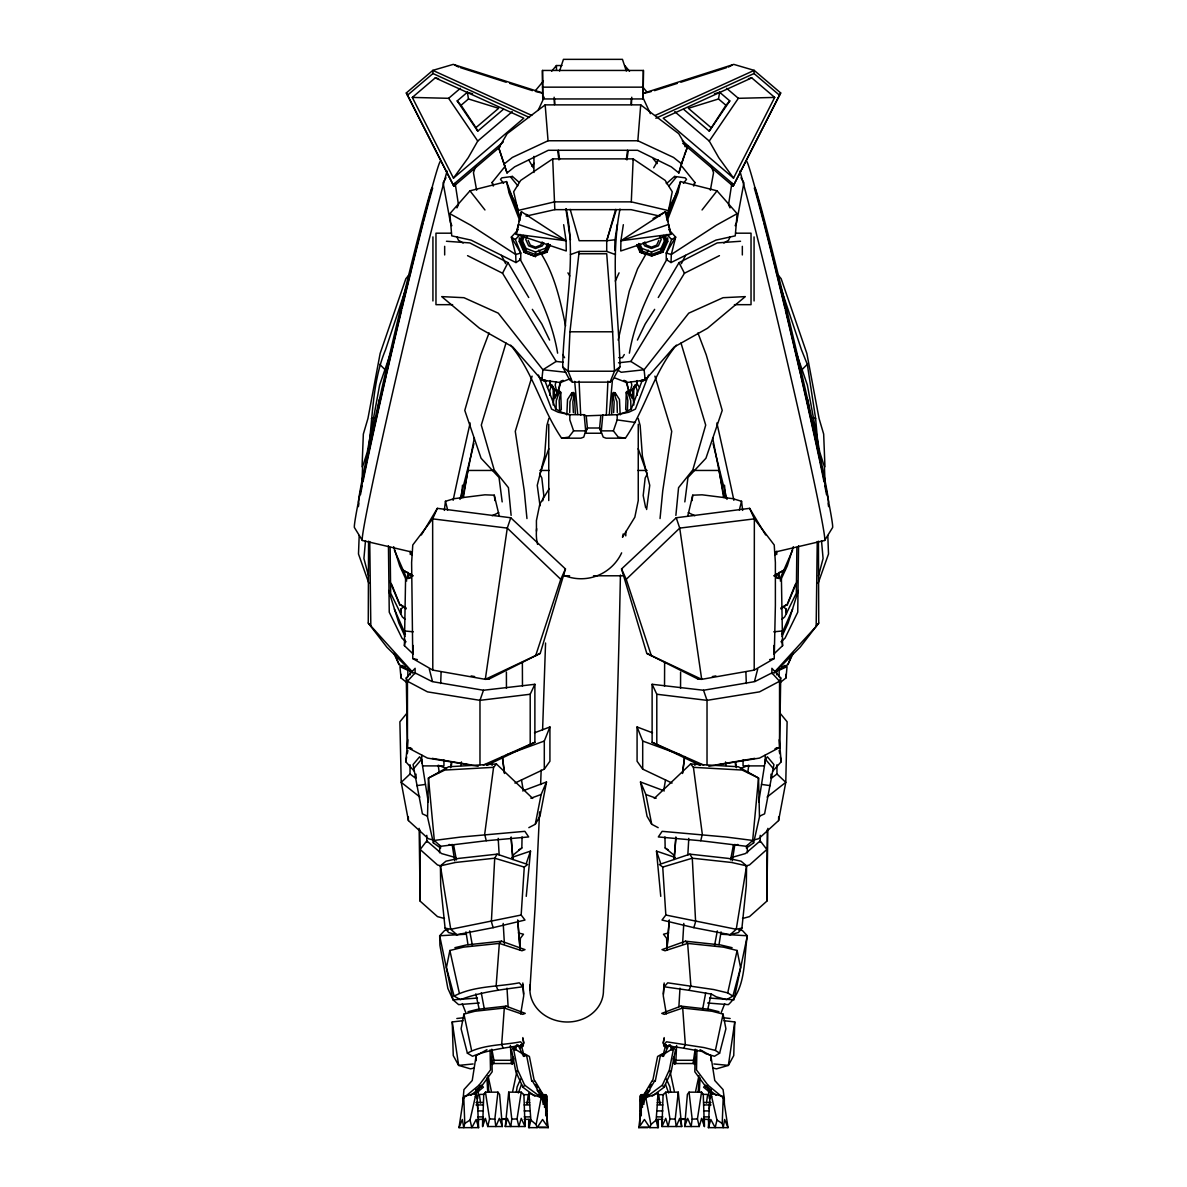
<?xml version="1.0" encoding="UTF-8"?>
<svg xmlns="http://www.w3.org/2000/svg" width="1187" height="1187" viewBox="0 0 1187 1187"><rect width="100%" height="100%" fill="white"/><g stroke="black" fill="none" stroke-linecap="round" stroke-linejoin="round"><path stroke-width="1.5" d="M742.335 254.953L742.335 246.317M754.205 670.106L754.353 518.867L749.65 508.348L676.234 517.769L621.543 568.959L646.781 653.399L701.695 679.335L754.205 670.106L774.221 658.577L775.378 605.548L775.378 562.49L774.221 544.981L754.353 518.867L679.721 528.111L626.232 579.33L651.47 656.07M412.616 672.213L368.267 623.056L368.563 541.183M680.552 688.356L680.596 672.109M625.89 531.331L625.772 535.871M664.527 686.205L664.631 662.272M796.878 547.459L796.329 593.203L784.741 616.854L781.981 619.317M798.554 545.723L797.753 612.18L785.022 638.176L780.972 641.811M774.384 672.213L816.166 626.395L817.249 541.554M742.513 918.515L749.501 916.616L766.847 901.156L767.855 828.363M753.522 840.114L758.73 838.675L778.598 820.558L778.657 816.893M614.777 250.472L614.94 240.264L617.374 224.18M620.905 240.768L670.848 234.254L665.566 211.716L620.905 240.768L620.742 250.976L670.848 234.254L668.593 224.447L620.905 240.768L623.338 224.699M620.415 575.042C617.73 713.521 612.937 852.029 603.456 990.21A36.812 31.99 3.9 0 1 564.033 1021.873A36.812 31.99 3.9 0 1 530.337 984.409M512.606 855.486L521.835 847.978L522.057 836.894M695.285 1049.471L694.825 1071.772L706.206 1087.247L716.028 1095.2M696.917 1049.842L696.502 1069.932L707.927 1085.17L724.337 1098.702L724.337 1103.806M767.247 829.728L766.847 901.156M413.239 645.52L413.239 654.096L404.411 645.669L405.583 579.019L413.239 575.769M643.131 98.951L643.413 70.448L542.474 70.448L542.756 98.951L643.131 98.951L643.413 70.448M549.759 395.316L549.907 390.063L551.525 385.478M556.035 409.574L556.273 400.598L558.988 392.897L557.949 391.918L559.745 391.25L560.709 392.289L561.317 409.485L559.67 411.429L559.136 400.642L560.709 392.289M569.701 412.586L569.983 401.814L572.698 394.114L571.659 393.134L573.455 392.467L574.419 393.505L575.324 414.337M482.619 1126.522L483.747 1094.399L485.453 1092.159L497.947 1092.159L499.608 1094.399L502.368 1126.522L487.753 1126.522L485.409 1118.347L482.619 1126.522L482.619 1118.421M542.593 729.931L545.56 643.028M667.643 215.945L680.477 181.581L717.037 190.825L737.127 213.675L735.257 235.857L715.969 240.1L671.026 262.564L671.308 254.493L675.67 237.118L668.726 229.551M540.634 784.577L541.153 770.051M606.305 415.287L607.922 381.146M407.868 282.625L385.523 349.809C372.985 379.751 372.911 413.135 369.009 445.051M440.689 683.519L441.089 672.406M359.201 535.515L358.489 553.988L368.845 583.247M362.05 466.758L363.341 434.071L367.94 418.492L380.137 353.459L405.85 278.708L410.539 273.069M361.931 483.421L362.584 466.743L367.258 452.099L379.632 385.048L392.496 347.539M727.987 1127.65L724.649 1119.489L723.224 1127.65L722.215 1123.436L723.269 1096.432L710.894 1093.286L709.514 1102.011L708.402 1127.65L727.987 1127.65L723.269 1096.432M631.128 104.293L631.365 98.773M631.425 104.619L631.751 97.215M632.953 159.755L633.175 158.88L665.18 180.394L672.243 191.76L668.533 210.618L631.291 201.864L633.175 158.88L552.712 158.88L520.707 180.394L513.659 191.76L519.55 217.251M439.546 852.77L439.887 845.367M539.581 811.849L535.144 907.12L529.892 989.765M615.43 254.597L606.72 251.421L579.167 251.421L569.953 331.796L568.128 371.219L572.431 382.14L610.029 382.14L612.848 379.84L620.015 366.694C618.798 314.229 609.91 261.051 619.985 209.031M724.085 1020.716L734.768 1021.933L733.744 1055.584L728.373 1065.392L716.473 1068.864L713.075 1068.077M613.62 412.646L614.154 401.859L612.581 393.505L613.545 392.467L615.341 393.134L619.466 399.47L620.178 414.916M633.695 400.627L633.828 387.036M682.703 143.212L733.136 186.181L779.473 95.197L754.027 73.535L754.19 70.374L733.759 64.38L642.998 93.358M549.922 380.567L549.729 384.084L554.255 390.33L556.54 390.76L558.528 390.478L561.11 380.968M572.431 382.14L569.612 379.84L562.712 366.991C563.38 314.214 577.149 261.185 566.199 208.749M519.772 948.992L520.41 938.234L523.512 934.228L518.259 932.923M675.744 1063.433L676.605 1045.48M678.89 1006.65L679.988 988.163M682.599 943.769L683.786 923.427M687.822 855.011L688.801 838.363M521.167 915.029L524.268 867.089L527.636 864.477L497.116 854.15L458.642 858.409L445.941 861.198L440.422 865.842L440.689 885.472L445.08 928.1L448.552 932.522L456.847 934.718L493.139 927.67L524.995 920.044L521.167 915.029L450.748 929.287L445.08 928.1M609.302 414.456L612.314 381.368M780.883 608.901L787.218 604.302L780.957 607.863M773.954 672.866L787.931 664.542L791.981 654.452M638.784 1127.65L644.422 1119.489L649.853 1127.65L658.37 1127.65L658.236 1119.489L657.91 1127.65L656.114 1120.038L658.177 1093.286L645.787 1097.589L641.529 1106.314L638.784 1127.65L647.924 1127.65M664.171 984.75L663.281 995.819L666.322 1013.861M666.946 949.689L669.275 920.162M674.097 859.254L675.848 837.117M414.382 771.253L405.806 761.787L407.764 739.724M678.875 172.961L681.427 163.747L673.548 157.441L637.834 140.763L640.713 104.871L545.174 104.871L507.175 133.671L498.792 147.974L507.027 172.961L514.609 166.848L548.305 150.289L637.582 150.289L671.278 166.848L678.875 172.961L683.89 156.729M663.281 994.053L664.186 982.999M666.857 949.823L669.245 920.326M674.157 859.507L675.952 837.384M461.461 497.768L462.485 485.201M611.676 414.337L612.581 393.505M684.632 1126.522L687.392 1094.399L689.053 1092.159L701.547 1092.159L703.253 1094.399L704.381 1126.522L701.591 1118.347L699.247 1126.522L684.632 1126.522L687.674 1118.347L691.146 1126.522L692.169 1119.163L689.053 1092.159M505.276 1126.522L508.719 1092.159L521.212 1092.159L523.912 1094.681L525.025 1126.522L505.276 1126.522L507.339 1118.347L510.766 1126.522L511.79 1119.163L508.719 1092.159M365.492 540.768L363.919 558.528L368.534 575.977M698.104 1092.188L699.395 1077.811M709.232 1109.029L709.856 1102.011M632.048 398.535L632.968 388.475M400.538 613.827L400.983 608.976L403.728 606.794M780.512 682.302L786.017 677.925L787.055 666.619L779.147 670.284L779.147 676.842M526.242 896.348L530.515 851.109L511.671 857.489M553.142 404.975L553.825 398.253L557.949 391.918M741.92 928.1L746.311 885.472L746.578 865.842L741.059 861.198L728.358 858.409L689.884 854.15L659.364 864.477L662.732 867.089L665.833 915.029L662.005 920.044L693.861 927.67L730.153 934.718L738.448 932.522L741.92 928.1L736.252 929.287L665.833 915.029M475.453 1094.963L476.002 1089.592M478.613 1089.592L477.678 1098.554L475.275 1096.669M660.046 518.556L662.732 490.914L671.723 431.341L654.898 376.145M675.878 515.41L678.563 487.664L692.807 469.918L705.701 425.109L680.997 343.013M657.45 1100.275L658.177 1093.286M684.825 501.908L687.97 477.486L705.939 458.241L722.215 410.42L706.235 354.839L697.926 332.939M541.791 380.048L542.904 369.765L498.273 313.175L463.939 297.7L441.698 296.616L479.503 328.25L512.784 346.96L541.791 380.048L560.338 382.555L570.487 378.594M646.603 509.505L649.749 485.32L642.375 455.986L640.149 425.48L638.146 418.343M694.885 765.437L695.285 761.861M681.724 1126.522L679.661 1118.347L676.234 1126.522L675.21 1119.163L678.281 1092.159L665.788 1092.159L663.088 1094.681L661.975 1126.522L681.724 1126.522L678.281 1092.159M502.368 1126.522L499.326 1118.347L495.854 1126.522L494.831 1119.163L497.947 1092.159M444.339 510.41L445.451 501.285L454.191 498.659L484.919 494.816L494.252 495.187L499.326 516.33M459.013 1127.65L463.731 1096.432L476.106 1093.286L477.486 1102.011L478.598 1127.65L459.013 1127.65L462.351 1119.489L463.776 1127.65L464.785 1123.436L463.731 1096.432M682.495 773.479L684.543 757.217M626.335 159.414L627.537 150.259M496.418 763.983L493.569 767.336L484.682 834.298L486.255 840.737L528.69 836.939L524.877 831.33L461.09 837.013L434.323 840.426L433.374 842.859L440.585 848.082L440.585 846.301L434.323 840.426L428.462 778.034L448.686 766.757L496.418 763.983L532.711 798.421M574.419 393.505L572.846 401.859L573.38 412.646M516.39 1092.277L517.102 1086.906L520.618 1078.968M682.54 772.945L684.736 756.564M699.306 1092.277L700.033 1077.855M460.971 765.511L461.461 761.935M553.172 387.036L553.305 400.627M626.944 159.889L628.19 150.734M692.006 500.647L692.748 495.187L702.081 494.816L732.809 498.659L741.549 501.285L742.661 510.41M706.473 1102.975L707.645 1094.399L702.749 1094.399M527.028 1103.821L528.289 1094.681L523.393 1094.681M462.752 497.59L474.37 437.81M462.663 1103.806L463.939 1089.607L472.233 1080.511L476.15 1055.644L486.952 1049.709M747.765 772.529L748.789 765.214L740.465 768.597M734.768 1021.933L728.373 1065.392L713.862 1063.967M450.556 767.692L451.357 762.336M629.377 353.162C635.045 319.362 650.773 288.248 667.287 258.573M377.496 411.147L379.187 400.167L380.626 397.215M477.723 1126.033L478.702 1119.564M699.247 1126.522L697.437 1118.896L701.547 1092.159M525.025 1118.421L525.025 1126.522L521.256 1118.347L518.882 1126.522L517.057 1118.896L521.212 1092.159M731.86 183.199L728.551 204.624L730.02 207.859M629.748 395.479L630.594 390.182M687.674 516.33L692.748 495.187M711.221 993.905L707.645 1009.885M719.01 944.674L721.028 931.899M732.29 860.783L734.887 844.372M758.716 802.13L765.496 759.354L767.395 756.802L773.924 764.576L764.606 813.837L759.576 816.166M404.411 645.669L405.286 640.223M451.194 766.594L451.772 763.004M664.171 1037.572L663.281 1043.061L664.29 1046.563M463.405 497.457L467.841 470.453L493.718 470.453M683.46 109.174L709.247 131.134L725.925 105.272L718.521 98.966L719.619 92.245L714.426 93.788M512.176 1064.353L513.392 1057.142M514.594 1049.931L515.203 1046.311M520.678 1013.861L523.719 995.819L522.829 984.75M663.978 788.925L665.521 779.859M405.806 761.787L406.681 756.92M407.26 753.671L407.853 750.421M558.261 390.716L560.412 381.576M668.014 215.9L669.78 206.108L677.569 191.849M710.375 190.246L713.535 172.738L711.325 166.254M537.147 1127.65L536.123 1124.593L541.213 1097.589L528.823 1093.286L530.886 1120.038L529.09 1127.65L528.764 1119.489L528.63 1127.65L537.147 1127.65L542.578 1119.489L548.216 1127.65L539.076 1127.65M663.963 1039.04L663.281 1042.661L664.319 1046.162M693.074 1063.433L695.122 1049.338M702.63 1009.262L705.701 992.866M714.574 945.49L717.304 930.92M730.613 859.863L733.343 845.278M778.598 820.558L785.779 782.337L787.115 721.8L780.349 713.535M522.666 790.913L546.51 781.981L539.937 816.3L535.292 824.253L528.823 827.665M468.019 1011.71L477.471 1009.351L506.077 1006.131L525.233 1013.372L522.725 1014.351L504.297 1008.03L475.008 1011.25L463.924 1014.099L461.09 1028.773L467.381 1053.181L472.53 1056.252C488.703 1049.694 506.063 1047.646 523.408 1045.198L520.559 1041.8C502.991 1045.332 483.302 1044.367 467.381 1053.181M535.292 824.253L541.124 794.518L546.51 781.981M652.153 1096.18L663.978 1087.337L671.145 1071.802L675.492 1049.723L673.652 1048.002L669.349 1069.932L662.331 1085.17L644.081 1098.702L654.883 1080.511M652.627 1081.283L657.598 1056.489L662.465 1053.73M655.239 1081.283L660.209 1056.489L673.652 1048.002M454.888 947.701L466.476 944.941L501.522 941.187L525.01 949.645L521.939 950.772L499.341 943.413L463.464 947.152L449.873 950.49L446.416 967.613L454.117 996.101L460.422 999.677C480.32 992.006 501.552 989.646 522.77 986.783L519.283 982.821C497.739 986.961 473.821 985.759 454.117 996.101M542.741 500.81L543.809 495.558L541.836 477.99L539.788 474.162L548.795 448.701M623.19 533.927L622.507 537.251L634.837 517.191L638.25 500.558L638.25 424.263M723.076 1014.099L725.91 1028.773L719.619 1053.181L715.405 1050.436L723.076 1014.099L711.992 1011.25L682.703 1008.03L664.275 1014.351L661.767 1013.372L680.923 1006.131L709.529 1009.351L718.981 1011.71M555.917 381.695L555.19 385.107L556.54 390.76M513.837 1058.433L512.754 1063.537L491.314 1063.537M515.662 1049.916L516.746 1044.812M512.754 1090.957L517.102 1070.629M695.686 1090.957L698.95 1075.719M737.127 950.49L740.584 967.613L732.883 996.101L727.72 992.896L737.127 950.49L723.536 947.152L687.659 943.413L665.061 950.772L661.99 949.645L685.478 941.187L720.524 944.941L732.112 947.701M680.477 181.581L677.836 193.273L667.228 220.634M690.582 763.983L693.431 767.336L742.157 770.051L758.538 778.034L752.677 840.426L746.415 846.301L746.415 848.082L753.626 842.859L759.487 816.879L758.538 778.034L738.314 766.757L690.582 763.983L654.289 798.421M618.16 340.15L629.333 290.963L637.597 268.781L648.221 250.116M478.598 1127.65L476.165 1119.489L471.818 1127.65L470.037 1120.038L476.106 1093.286M519.179 221.524L521.434 211.716L566.095 240.768L566.258 250.976L516.152 234.254L518.407 224.447L566.095 240.768L563.662 224.699M694.039 185.795L694.84 182.383L681.798 166.21M710.894 1093.286L716.963 1120.038L715.182 1127.65L710.835 1119.489L708.402 1127.65M521.434 211.716L516.152 234.254L566.095 240.768M625.89 380.968L628.739 390.716L630.46 390.76L631.81 385.107L631.083 381.695M487.753 1126.522L489.563 1118.896L485.453 1092.159M665.788 1092.159L669.943 1118.896L668.118 1126.522L665.744 1118.347L661.975 1126.522L661.975 1118.421M753.626 842.859L752.677 840.426L725.91 837.013L662.123 831.33L658.31 836.939L700.745 840.737L702.318 834.298L693.431 767.336M694.35 1064.472L696.072 1057.439M739.323 509.995L741.549 501.285M754.517 681.383L757.692 669.112M818.466 575.977L823.081 558.528L821.508 540.768M662.717 1056.43L665.818 1044.783M548.854 418.343L546.851 425.48L544.625 455.986L537.251 485.32L540.011 505.87M506.003 343.013L481.299 425.109L494.193 469.918L508.437 487.664L511.122 515.41M522.71 1046.563L523.719 1043.061L522.829 1037.572M606.72 251.421L606.72 240.709L615.712 209.357M693.861 927.67L695.612 921.646L692.288 858.201L689.884 854.15M522.681 1046.162L523.719 1042.661L523.037 1039.04M437.35 508.348L432.647 518.867L412.779 544.981L411.622 562.49L412.779 658.577L432.795 670.106L485.305 679.335L540.219 653.399L565.457 568.959L510.766 517.769L437.35 508.348L421.37 534.951M532.102 376.145L515.277 431.341L524.268 490.914L526.954 518.556M570.175 209.357L579.167 240.709L606.72 240.709L616.29 209.728M793.317 546.717L787.307 565.858L780.289 580.977M798.347 590.503L788.094 623.19L781.996 636.306M666.352 217.251L668.533 210.618M535.53 656.07L560.768 579.33L565.457 568.959M559.581 71.027L563.439 59.35L622.448 59.35L626.321 71.027M649.853 1127.65L650.877 1124.593L645.787 1097.589M510.766 517.769L507.279 528.111L485.305 679.335L488.792 679.172L540.219 653.399M475.675 166.254L473.465 172.738L476.625 190.246M526.464 862.949L530.515 851.109M676.338 345.18C653.473 372.955 645.431 408.862 625.386 438.181L618.234 437.113L613.397 430.866L617.181 419.886L617.181 414.693L628.739 412.26L635.416 409.114L648.532 375.047M771.891 673.697L771.891 668.296L780.72 677.896L779.547 681.264L779.547 747.498L759.532 758.092L708.832 766.283M486.774 765.407L534.877 742.276L534.877 684.291L483.465 690.255L479.978 700.345L479.978 764.74M818.155 583.247L828.511 553.988L827.799 535.515M681.427 163.747L687.11 147.974L678.727 133.671L640.713 104.871M585.903 432.113L587.387 428.003L586.23 415.836L584.182 414.693L569.819 414.693L558.261 412.26L551.614 409.114L538.483 375.047M518.348 1092.99L521.479 1084.354M795.364 584.286L787.931 602.64M615.311 281.096L619.065 272.847M489.074 332.939L480.765 354.839L464.785 410.42L481.061 458.241L499.03 477.486L502.175 501.908M797.234 581.051L787.159 605.162M684.38 155.111L687.11 147.974M642.449 379.855L631.35 408.877L625.104 412.379L616.973 414.916M715.405 1050.436L704.025 1047.572L666.441 1041.8L663.592 1045.198L683.831 1048.225L685.314 1044.367L682.703 1008.03L680.923 1006.131M693.52 185.78L694.84 182.383M721.34 1012.288L724.708 1003.668M737.127 213.675L716.221 225.248L671.308 254.493L666.233 253.098L675.67 237.118L671.649 239.551L666.233 253.098L666.263 259.508L671.026 262.564M514.935 783.064L544.299 769.131L544.299 741.044L549.922 726.978L534.476 732.824M727.72 992.896L713.788 989.557L667.717 982.821L664.23 986.783L689.024 990.314L690.849 985.803L687.659 943.413L685.478 941.187M610.029 382.14L614.48 371.219L612.626 331.796L606.72 253.766L579.167 253.766M637.404 340.061L645.164 324.021L654.66 309.347M792.604 550.115L780.156 578.544M792.634 609.079L781.595 634.259M522.028 235.545L519.312 241.599L524.06 252.193L535.515 256.585L524.06 252.193M524.832 251.881L520.41 242.014L523.363 235.427M548.439 243.483L545.13 250.902L535.515 254.582L525.915 250.902L521.924 242.014L524.58 236.079M527.206 236.302L525.782 239.492L528.63 245.857L535.515 248.498L542.4 245.857L543.839 242.667M542.162 241.925L540.723 245.13L535.515 247.119L530.322 245.13L528.156 240.323M545.13 250.902L547.118 243.928M535.515 255.977L546.198 251.881L549.151 245.308M542.058 254.077L546.97 252.193L550.367 244.626M658.844 240.323L656.678 245.13L651.485 247.119L646.277 245.13L644.838 241.925M661.085 250.902L661.085 248.365L665.076 239.492L665.076 242.014L661.085 250.902L651.485 254.582L641.87 250.902L638.561 243.483M636.633 244.626L640.03 252.193L651.485 255.977L662.168 251.881L666.59 242.014L667.688 241.599L667.688 237.845M651.485 255.977L662.939 252.193L667.688 241.599L664.972 235.545M456.98 207.859L458.449 204.624L455.14 183.199M730.02 237.029L728.551 240.278L723.833 243.009M735.139 225.693L736.608 222.444L743.908 182.739L741.014 177.798M774.799 555.056L776.343 551.688M538.156 110.376L544.225 97.215M787.931 664.542L793.168 653.34M483.317 765.081L530.203 744.294L530.203 694.247L534.877 684.291M663.444 1056.43L669.082 1044.783M681.368 263.662L685.507 255.383M751.757 77.882L663.207 118.196L733.536 178.109L774.696 97.423L751.757 77.882L748.433 78.654M733.136 186.181L780.69 92.957L754.19 70.374L655.239 115.421M563.202 362.213L556.154 361.441L502.546 273.233L507.977 262.653L469.8 242.92L446.46 241.258M779.473 95.197L780.69 92.957M628.472 390.478L632.181 390.019L635.193 384.677M555.59 396.829L558.691 391.324M570.843 395.301L572.401 392.541M512.235 111.667L477.738 141.06L468.227 157.708L453.464 178.109L412.304 97.423L435.243 77.882L438.567 78.654M445.986 177.798L443.092 182.739L450.392 222.444L451.861 225.693M653.711 167.753L658.295 159.919M497.116 854.15L494.712 858.201L491.388 921.646L493.139 927.67M652.271 1080.511L641.484 1098.702L647.375 1090.17M624.303 354.542L622.418 357.702L618.783 357.628M658.266 297.507L679.023 262.653L717.2 242.92L740.54 241.258M618.516 362.792L630.846 361.441L684.454 273.233L719.441 255.65M549.314 488.554L539.833 503.985L536.42 520.618L536.465 531.153M774.755 552.163L824.624 540.471L832.517 527.681A188.184 4.214 76.8 0 0 792.797 340.09A188.184 4.214 76.8 0 0 746.504 161.328M571.659 393.134L567.534 399.47L566.822 414.916M641.573 380.3L640.431 380.834L643.695 380.656L645.654 377.703M547.444 387.526L550.545 382.911M709.247 131.134L729.797 100.925L719.619 92.245M733.536 178.109L718.773 157.708L709.262 141.06L738.359 98.313L774.696 97.423M649.334 1087.322L651.292 1084.488M644.081 1098.702L649.972 1090.17M544.299 769.131L549.922 761.253L549.922 726.978M630.46 390.76L632.745 390.33L637.271 384.084L637.078 380.567M462.663 1098.702L479.073 1085.17L490.498 1069.932L490.083 1049.842M470.972 1095.2L480.794 1087.247L492.175 1071.772L491.715 1049.471M523.022 1087.337L524.669 1085.17L517.651 1069.932L513.348 1048.002L511.508 1049.723L515.855 1071.802L523.022 1087.337L534.847 1096.18M816.166 626.395L818.733 623.056L818.437 541.183M683.43 183.332L686.516 179.326L685.151 177.857L674.602 176.433L666.53 183.54M818.733 623.056L800.097 647.227L774.384 672.673M625.386 438.181L606.038 438.181L603.233 437.113L599.613 428.003L587.387 428.003L585.681 430.866L573.603 430.866L568.766 437.113L561.614 438.181C541.569 408.862 533.527 372.955 510.662 345.18M702.051 209.965L717.037 190.825M492.961 185.795L492.16 182.383L505.202 166.21M406.651 713.535L399.885 721.8L401.221 782.337L408.402 820.558L428.27 838.675L433.478 840.114M669.156 185.795L675.907 177.62L674.602 176.433M706.206 1087.247L707.927 1085.17M535.114 90.969L543.394 81.072M551.673 71.19L556.406 65.537L561.941 65.537M413.981 768.271L421.504 759.354L419.604 756.802L413.076 764.576L422.394 813.837L427.424 816.166M645.209 380.048L674.216 346.96L707.497 328.25L745.302 296.616L723.061 297.7L688.727 313.175L644.096 369.765L645.209 380.048L626.662 382.555L614.807 377.926M518.274 229.551L511.33 237.118L515.351 239.551L520.767 253.098L520.737 259.508L515.974 262.564L471.031 240.1L451.743 235.857L449.873 213.675L469.963 190.825L506.523 181.581L518.674 214.268M725.925 105.272L729.797 100.925M772.618 771.253L781.194 761.787L779.236 739.724M478.168 766.283L427.468 758.092L407.453 747.498L406.28 677.896L415.109 668.296L415.109 673.697M531.672 166.002L534.15 163.331M515.351 239.551L520.114 234.432M626.291 392.289L627.864 400.642L627.329 411.429L625.683 409.485L626.291 392.289L627.255 391.25L629.051 391.918L633.175 398.253L633.858 404.975M506.077 1006.131L504.297 1008.03L501.686 1044.367L503.169 1048.225M501.522 941.187L499.341 943.413L496.151 985.803L497.976 990.314M648.013 1094.666L641.292 1094.666L639.852 1096.135L639.852 1124.267M801.225 370.433L807.294 364.305L801.477 349.809L779.132 282.625M613.115 394.143L615.341 393.134M626.825 392.927L629.051 391.918M773.761 575.769L781.417 579.019L782.589 645.669L773.761 654.096L773.761 645.52M410.034 764.769L410.034 773.998L401.221 782.337L419.916 797.056M519.134 182.353L512.398 176.433L511.093 177.62L517.844 185.795M730.153 934.718L736.252 929.287L746.578 865.842L731.667 862.489L692.288 858.201L662.732 867.089M560.338 382.555L562.95 380.285M650.877 1124.593L656.114 1120.038M500.083 146.787L453.864 186.181L406.31 92.957L432.81 70.374L453.241 64.38L542.251 92.809M453.864 186.181L407.527 95.197L432.973 73.535L432.81 70.374L531.761 115.421M412.304 97.423L448.641 98.313L460.422 88.268M503.54 109.174L477.753 131.134L457.203 100.925L467.381 92.245L472.574 93.788M475.928 127.647L461.075 105.272L468.479 98.966L498.629 108.314L475.928 127.647L477.753 131.134M453.464 178.109L523.793 118.196L435.243 77.882M453.167 184.668L503.303 141.965M476.21 1089.681L481.67 1085.17L483.391 1087.247L474.978 1094.073M620.015 366.694L614.48 371.219L568.128 371.219L562.712 366.991M504.475 163.747L512.354 157.441L548.053 140.763L637.834 140.763M767.084 797.056L785.779 782.337L776.966 773.998L776.966 764.769M711.725 1096.669L709.322 1098.554L708.387 1089.592M771.372 778.257L776.966 773.998M639.852 1100.468L641.292 1099.429M642.464 1100.468L643.903 1099.429M464.785 1123.436L470.037 1120.038M556.154 361.441L542.904 369.765L565.798 372.273M518.778 849.877L521.835 847.978M719.619 1053.181L714.47 1056.252L706.072 1053.819L702.081 1051.459L683.831 1048.225M774.577 575.636L785.393 569.3M774.651 575.517L783.91 570.116M781.788 667.168L784.889 665.403M732.883 996.101L726.578 999.677L716.28 996.843L711.399 994.083L689.024 990.314M586.23 415.836L617.181 414.693M554.255 390.33L558.528 390.478M652.998 218.586L665.566 211.716L667.821 221.524M407.853 575.977L410.91 574.315M728.239 67.11L732.379 65.062M492.145 515.692L498.748 512.68M655.862 118.24L754.027 73.535M530.203 744.294L534.877 742.276M541.346 377.703L543.305 380.656L544.18 380.3M521.924 242.014L521.924 239.492L525.915 248.365L535.515 252.045L545.13 248.365M639.882 243.928L641.87 248.365L651.485 252.045L661.085 248.365M570.457 254.597L579.167 251.421M506.359 754.858L544.299 741.044M530.856 798.228L541.124 794.518M654.556 90.642L677.362 83.357M680.878 82.229L726.489 67.674M718.521 98.966L688.371 108.314L711.072 127.647M731.222 857.607L745.436 853.572L760.214 840.871L766.847 849.491L749.501 864.967L746.015 865.916M774.963 748.789L779.547 747.498L780.72 677.896M734.397 845.441L737.869 844.476M371.383 418.536L374.766 417.661M668.741 932.923L663.488 934.228L666.59 938.234L667.228 948.992M517.369 210.618L554.596 201.864L631.291 201.864M644.556 93.135L651.159 91.592M473.925 1068.077L470.527 1068.864L458.627 1065.392L453.256 1055.584L452.232 1021.933L462.915 1020.716M526.019 216.123L554.819 209.654L631.083 209.654L659.868 216.123M769.621 659.601L774.221 658.577M405.583 579.019L410.717 577.876M684.81 146.594L688.312 145.942M646.781 653.399L698.208 679.172L701.74 678.519M712.363 676.575L715.895 675.922M703.535 690.255L754.828 681.605L771.891 672.91L779.547 681.264L759.532 691.858L707.022 700.345L656.797 694.247L652.123 684.291L703.535 690.255L707.022 700.345L707.022 764.74M715.924 764.918L754.828 758.359M416.741 785.646L425.48 784.414M512.398 176.433L501.849 177.857L500.484 179.326L503.57 183.332M440.585 846.301L486.255 840.737M530.203 694.247L479.978 700.345L427.468 691.858L407.453 681.264L406.28 677.896M477.441 998.059L453.048 999.855L447.855 988.4L439.917 945.327L439.68 935.757L444.739 930.356L448.182 930.178M479.355 1003L458.627 1004.632L453.048 999.855L439.68 935.757L466.268 934.214M606.72 240.709L615.43 239.729M456.847 1018.505L463.909 1017.704M473.138 1063.967L458.627 1065.392L452.232 1021.933M773.761 631.81L782.589 630.95M406.918 747.944L410.628 747.706M493.569 767.336L444.843 770.051L428.462 778.034L427.513 816.879L433.374 842.859M511.79 1119.163L517.057 1118.896M692.169 1119.163L697.437 1118.896M542.474 87.155L643.413 87.155M450.763 233.186L435.97 233.186L435.97 304.673L452.618 304.673M736.237 233.186L751.03 233.186L751.03 304.673L734.382 304.673M569.953 331.796L612.626 331.796M613.397 430.866L601.319 430.866L602.818 414.693M585.488 433.24L601.512 433.24M561.614 438.181L580.962 438.181L583.767 437.113L585.681 430.866L584.182 414.693M539.907 470.453L549.151 470.453M637.849 470.453L647.093 470.453M693.282 470.453L719.159 470.453L723.595 497.457M564.077 575.784L569.597 575.784M593.5 575.784L622.923 575.784M423.611 765.897L443.938 765.897L443.938 759.903M763.389 765.897L743.062 765.897L743.062 759.903M491.878 1049.338L493.926 1060.273L511.256 1060.273L511.256 1063.433M675.744 1060.273L693.074 1060.273M695.686 1063.537L674.246 1063.537L673.163 1058.433M484.251 1094.399L479.355 1094.399L480.527 1102.975M538.987 1094.666L545.708 1094.666L547.148 1096.135L547.148 1124.267M663.607 1094.681L658.711 1094.681L659.972 1103.821M476.002 1102.486L483.406 1102.486M526.019 1102.486L529.728 1102.486M657.272 1102.486L660.981 1102.486M703.594 1102.486L710.998 1102.486M476.002 1104.949L483.406 1104.949M524.164 1104.949L529.728 1104.949M657.272 1104.949L662.836 1104.949M703.594 1104.949L710.998 1104.949M477.857 1110.913L483.406 1110.913M524.164 1110.913L529.728 1110.913M545.708 1110.913L547.148 1110.913M639.852 1110.913L641.292 1110.913M657.272 1110.913L662.836 1110.913M703.594 1110.913L709.143 1110.913M477.857 1116.893L483.406 1116.893M524.164 1116.893L529.728 1116.893M657.272 1116.893L662.836 1116.893M703.594 1116.893L709.143 1116.893M502.042 1119.133L505.603 1119.133M681.397 1119.133L684.958 1119.133M477.857 1119.356L484.162 1119.356M500.84 1119.356L506.389 1119.356M524.164 1119.356L529.728 1119.356M657.272 1119.356L662.836 1119.356M680.611 1119.356L686.16 1119.356M702.838 1119.356L709.143 1119.356M538.987 1127.175L545.708 1127.175M641.292 1127.175L648.013 1127.175M558.988 392.897L560.175 392.927M572.698 394.114L573.885 394.143M698.208 679.172L701.695 679.335L679.721 528.111L676.234 517.769M669.943 1118.896L675.21 1119.163M489.563 1118.896L494.831 1119.163M738.818 930.178L742.261 930.356L747.32 935.757C743.685 958.428 746.549 987.999 728.373 1004.632L707.645 1003M776.372 747.706L780.082 747.944M720.732 934.214L747.32 935.757L733.952 999.855L709.559 998.059M404.411 630.95L413.239 631.81M723.091 1017.704L730.153 1018.505M700.745 840.737L746.415 846.301M617.181 419.886L635.401 422.483M761.52 784.414L770.259 785.646M483.465 690.255L432.172 681.605L415.109 672.91L407.453 681.264L407.453 747.498L412.037 748.789M432.172 758.359L471.076 764.918M471.105 675.922L474.637 676.575M485.26 678.519L488.792 679.172M776.283 577.876L781.417 579.019M412.779 658.577L417.379 659.601M440.496 161.328A188.184 4.214 -76.8 0 0 394.203 340.09A188.184 4.214 -76.8 0 0 354.498 527.666L362.376 540.471L412.245 552.163M535.841 91.592L542.444 93.135M812.234 417.661L815.617 418.536L817.991 445.051M440.985 865.916L437.499 864.967L420.153 849.491L419.753 829.728M444.487 918.515L437.499 916.616L420.153 901.156L419.145 828.363M449.131 844.476L452.603 845.441M455.778 857.607L441.564 853.572L426.786 840.871L420.153 849.491L420.153 901.156M524.268 867.089L494.712 858.201L455.333 862.489L440.422 865.842L450.748 929.287L456.847 934.718M570.027 414.916L561.896 412.379L555.679 408.892L544.566 379.87M460.511 67.674L506.122 82.229M509.638 83.357L532.444 90.642M660.758 896.348L656.485 851.109L675.329 857.489M664.334 790.913L640.49 781.981L645.876 794.518L656.144 798.228M652.524 732.824L637.078 726.978L642.701 741.044L680.641 754.858M520.41 242.014L519.312 241.599L519.312 237.845M640.03 252.193L644.942 254.077M662.168 251.881L662.939 252.193M546.198 251.881L546.97 252.193M446.535 768.597L438.211 765.214L439.235 772.529M543.305 380.656L546.569 380.834L545.427 380.3M642.82 380.3L643.695 380.656M652.123 684.291L652.123 742.276L703.683 765.081M432.973 73.535L529.476 117.483M688.252 512.68L694.855 515.692M637.078 726.978L637.078 761.253L642.701 769.131L672.065 783.064M652.123 742.276L700.226 765.407M454.621 65.062L458.761 67.11M467.559 255.65L502.546 273.233M640.49 781.981L647.063 816.3L651.708 824.253L658.177 827.665M776.09 574.315L779.147 575.977M526.153 214.298L529.283 216.004M700.048 1049.709L710.85 1055.644L714.767 1080.511L723.061 1089.607L724.337 1098.702M449.873 213.675L470.779 225.248L515.692 254.493L520.767 253.098L511.33 237.118L515.692 254.493L515.974 262.564M406.043 607.863L399.782 604.302L406.117 608.901M402.111 665.403L405.212 667.168M463.167 243.009L458.449 240.278L456.98 237.029M403.09 570.116L412.349 575.517M401.607 569.3L412.423 575.636M393.832 653.34L399.069 664.542L413.046 672.866M664.943 836.894L665.165 847.978L668.222 849.877M630.846 361.441L644.096 369.765L621.202 372.273L616.78 369.498M716.963 1120.038L722.215 1123.436M524.535 1053.73L529.402 1056.489L534.373 1081.283M513.348 1048.002L526.791 1056.489L531.761 1081.283M545.708 1099.429L547.148 1100.468M543.097 1099.429L544.536 1100.468M666.174 182.976L667.361 183.837M524.669 1085.17L542.919 1098.702L532.117 1080.511M410.034 773.998L415.628 778.257M783.272 606.794L786.017 608.976L786.462 613.827M407.853 676.842L407.853 670.284L399.945 666.619L400.983 677.925L406.488 682.302M712.022 1094.073L703.609 1087.247L705.33 1085.17L710.79 1089.681M665.165 847.978L674.394 855.486M726.578 88.268L738.359 98.313M674.765 111.667L709.262 141.06M682.317 140.778L733.833 184.668M624.05 380.285L626.662 382.555M530.886 1120.038L536.123 1124.593M405.019 619.317L402.259 616.854L390.671 593.203L390.122 547.459M406.028 641.811L401.978 638.176L389.247 612.18L388.446 545.723M560.768 579.33L507.279 528.111L432.647 518.867L432.795 670.106M412.616 672.673L386.903 647.227L368.267 623.056M379.706 364.305L385.775 370.433M666.886 234.432L671.649 239.551M457.203 100.925L461.075 105.272M765.496 759.354L773.019 768.271M624.763 65.537L629.496 71.19M642.508 86.725L647.241 92.378M479.073 1085.17L480.794 1087.247M653.176 158.732L657.212 163.598M776.461 273.069L781.15 278.708L806.863 353.459L819.06 418.492L823.659 434.071L824.95 466.758M469.963 190.825L484.949 209.965M662.331 1085.17L663.978 1087.337M532.34 309.347L541.836 324.021L549.596 340.061M535.708 1084.488L537.666 1087.322M539.625 1090.17L545.516 1098.702L534.729 1080.511M537.028 1090.17L542.919 1098.702M448.641 98.313L477.738 141.06M636.455 382.911L639.556 387.526M749.65 508.348L765.63 534.951M507.977 262.653L528.734 297.507M562.697 354.542L564.582 357.702M528.705 159.919L533.289 167.753M567.935 272.847L569.79 276.007M538.779 250.116C554.24 272.654 560.101 299.51 565.591 325.817M628.309 391.324L631.41 396.829M614.599 392.541L616.157 395.301M551.807 384.677L554.819 390.019M509.431 191.849L517.22 206.108M406.31 92.957L407.527 95.197M519.713 258.573C536.227 288.248 551.955 319.362 557.623 353.162M679.023 262.653L684.454 273.233M501.493 255.383L505.632 263.662M541.213 1097.589L545.471 1106.314L548.216 1127.65M517.918 1044.783L523.556 1056.43M806.374 397.215L807.813 400.167L809.504 411.147M399.841 605.162L389.766 581.051M406.711 580.977L399.693 565.858L393.683 546.717M405.004 636.306L398.906 623.19L388.653 590.503M642.775 97.215L650.372 113.67M410.657 551.688L412.201 555.056M406.844 578.544L394.396 550.115M405.405 634.259L394.366 609.079M621.543 568.959L626.232 579.33M663.637 235.427L666.59 242.014M662.42 236.079L665.076 242.014M659.794 236.302L661.218 239.492L658.37 245.857L651.485 248.498L644.6 245.857L643.161 242.667M637.849 245.308L640.802 251.881M666.382 1078.968L669.898 1086.906L670.61 1092.277M399.069 602.64L391.636 584.286M395.019 654.452L399.069 664.542M462.292 1003.668L465.66 1012.288M492.16 182.383L493.48 185.78M519.772 220.634L509.164 193.273L506.523 181.581M498.792 147.974L507.027 172.961M601.097 432.113L599.613 428.003L600.77 415.836M665.521 1084.354L668.652 1092.99M635.475 385.478L637.093 390.063L637.241 395.316M794.504 347.539L807.368 385.048L819.742 452.099L824.416 466.743L825.069 483.421M638.205 448.701L647.212 474.162L645.164 477.99L643.191 495.558L645.683 507.828M628.012 392.897L630.727 400.598L630.965 409.574M614.302 394.114L617.017 401.814L617.299 412.586M573.603 430.866L569.819 419.886L569.819 414.693M656.485 851.109L660.536 862.949M626.588 381.576L628.739 390.716M521.182 1044.783L524.283 1056.43M429.308 669.112L432.483 681.383M445.451 501.285L447.677 509.995M479.355 1009.885L475.779 993.905M490.928 1057.439L492.65 1064.472M449.873 950.49L459.28 992.896M669.898 1070.629L674.246 1090.957M488.05 1075.719L491.314 1090.957M670.254 1044.812L671.338 1049.916M463.924 1014.099L471.595 1050.436M712.63 437.81L724.248 497.59M645.876 794.518L651.708 824.253M453.657 845.278L456.387 859.863M469.696 930.92L472.426 945.49M481.299 992.866L484.37 1009.262M574.686 381.368L577.698 414.456M517.517 207.74L518.111 211.004M779.147 750.421L779.74 753.671M780.319 756.92L781.194 761.787M521.479 779.859L523.022 788.925M579.078 381.146L580.695 415.287M671.797 1046.311L672.406 1049.931M673.608 1057.142L674.824 1064.353M467.381 92.245L468.479 98.966M781.714 640.223L782.589 645.669M735.228 763.004L735.806 766.594M556.406 390.182L557.252 395.479M452.113 844.372L454.71 860.783M465.972 931.899L467.99 944.674M421.504 759.354L428.284 802.13M807.294 364.305L815.617 418.536M708.298 1119.564L709.277 1126.033M735.643 762.336L736.444 767.692M565.902 209.031L570.457 239.729M494.252 495.187L494.994 500.647M725.539 761.935L726.029 765.511M557.697 150.734L558.943 159.889M487.694 1092.277L486.967 1077.855M502.264 756.564L504.46 772.945M558.365 150.259L559.567 159.414M502.457 757.217L504.505 773.479M491.715 761.861L492.115 765.437M710.998 1089.592L711.547 1094.963M528.823 1093.286L529.55 1100.275M554.032 388.475L554.952 398.535M487.605 1077.811L488.896 1092.188M477.144 1102.011L477.767 1109.029M724.515 485.201L725.539 497.768M511.048 837.384L512.843 859.507M517.755 920.326L520.143 949.823M522.814 982.999L523.719 994.053M545.174 104.871L548.053 140.763M511.152 837.117L512.903 859.254M517.725 920.162L520.054 949.689M498.199 838.363L499.178 855.011M503.214 923.427L504.401 943.769M507.012 988.163L508.11 1006.65M510.395 1045.48L511.256 1060.273M747.113 845.367L747.454 852.77M554.136 97.215L554.463 104.619M552.712 158.88L554.819 209.654M554.537 98.773L554.774 104.293M745.911 672.406L746.311 683.519M369.75 541.554L370.834 626.395M542.474 70.448L542.756 98.951M556.406 65.537L556.51 70.152M408.343 816.893L408.402 820.558M522.369 662.272L522.473 686.205M506.404 672.109L506.448 688.356M444.665 246.317L444.665 254.953M786.017 608.976L786.017 612.611M786.017 674.29L786.017 677.925M779.147 572.342L779.147 577.846M776.728 551.213L776.728 554.522M776.728 669.572L776.728 674.854M771.001 774.132L771.001 777.811M765.244 755.095L765.244 763.093M760.214 835.351L760.214 842.355M754.071 236.896L754.071 300.964M710.85 1055.644L710.85 1060.748M704.381 1118.421L704.381 1126.522M666.263 1044.708L666.263 1047.884M656.797 694.247L656.797 744.294M651.485 252.045L651.485 254.582M643.903 1104.355L643.903 1094.666L642.464 1096.135L642.464 1107.441M642.701 741.044L642.701 769.131M641.87 248.365L641.87 250.902M641.292 1094.666L641.292 1115.839M548.75 424.263L548.75 500.558M545.708 1094.666L545.708 1115.839M544.536 1107.441L544.536 1096.135L543.097 1094.666L543.097 1104.355M535.515 252.045L535.515 254.582M533.942 156.372L533.942 172.501M525.915 248.365L525.915 250.902M520.737 1044.708L520.737 1047.884M493.926 1060.273L493.926 1063.433M476.15 1055.644L476.15 1060.748M432.929 236.896L432.929 300.964M426.786 835.351L426.786 842.355M421.756 755.095L421.756 763.093M415.999 774.132L415.999 777.811M410.272 551.213L410.272 554.522M410.272 669.572L410.272 674.854M407.853 572.342L407.853 577.846M400.983 608.976L400.983 612.611M400.983 674.29L400.983 677.925M621.647 552.845A44.75 44.735 -62.8 0 1 563.81 575.294M537.548 544.373A44.75 44.735 -62.8 0 1 536.643 528.675M473.925 443.656A198.837 4.481 -76.8 0 1 459.992 499.371M453.122 500.306A198.837 4.481 -76.8 0 1 470.141 422.987M362.376 540.471A198.837 4.481 -76.8 0 1 393.965 386.754A198.837 4.481 -76.8 0 1 447.084 171.091M358.4 506.641A172.916 3.902 -76.8 0 1 358.919 503.318M360.477 494.667A172.916 3.902 -76.8 0 1 362.258 485.424M362.985 481.803A172.916 3.902 -76.8 0 1 367.08 462.01M367.406 460.408A172.916 3.902 -76.8 0 1 386.131 376.175M386.547 374.365A172.916 3.902 -76.8 0 1 401.651 310.059M402.052 308.353A172.916 3.902 -76.8 0 1 423.121 223.319M423.611 221.45A172.916 3.902 -76.8 0 1 428.092 204.49M428.492 203.007A172.916 3.902 -76.8 0 1 432.691 188.036M358.667 502.605A162.827 3.635 -76.8 0 1 389.277 356.352A162.827 3.635 -76.8 0 1 431.786 188.021M727.008 499.371A198.837 4.481 76.8 0 1 713.075 443.656M716.859 422.987A198.837 4.481 76.8 0 1 733.878 500.306M739.916 171.091A198.837 4.481 76.8 0 1 793.035 386.754A198.837 4.481 76.8 0 1 824.624 540.471M754.309 188.036A172.916 3.902 76.8 0 1 758.508 203.007M758.908 204.49A172.916 3.902 76.8 0 1 763.389 221.45M763.879 223.319A172.916 3.902 76.8 0 1 784.948 308.353M785.349 310.059A172.916 3.902 76.8 0 1 800.453 374.365M800.869 376.175A172.916 3.902 76.8 0 1 819.594 460.408M819.92 462.01A172.916 3.902 76.8 0 1 824.015 481.803M824.742 485.424A172.916 3.902 76.8 0 1 826.523 494.667M828.081 503.318A172.916 3.902 76.8 0 1 828.6 506.641M755.214 188.021A162.827 3.635 76.8 0 1 797.723 356.352A162.827 3.635 76.8 0 1 828.333 502.605"/></g></svg>
